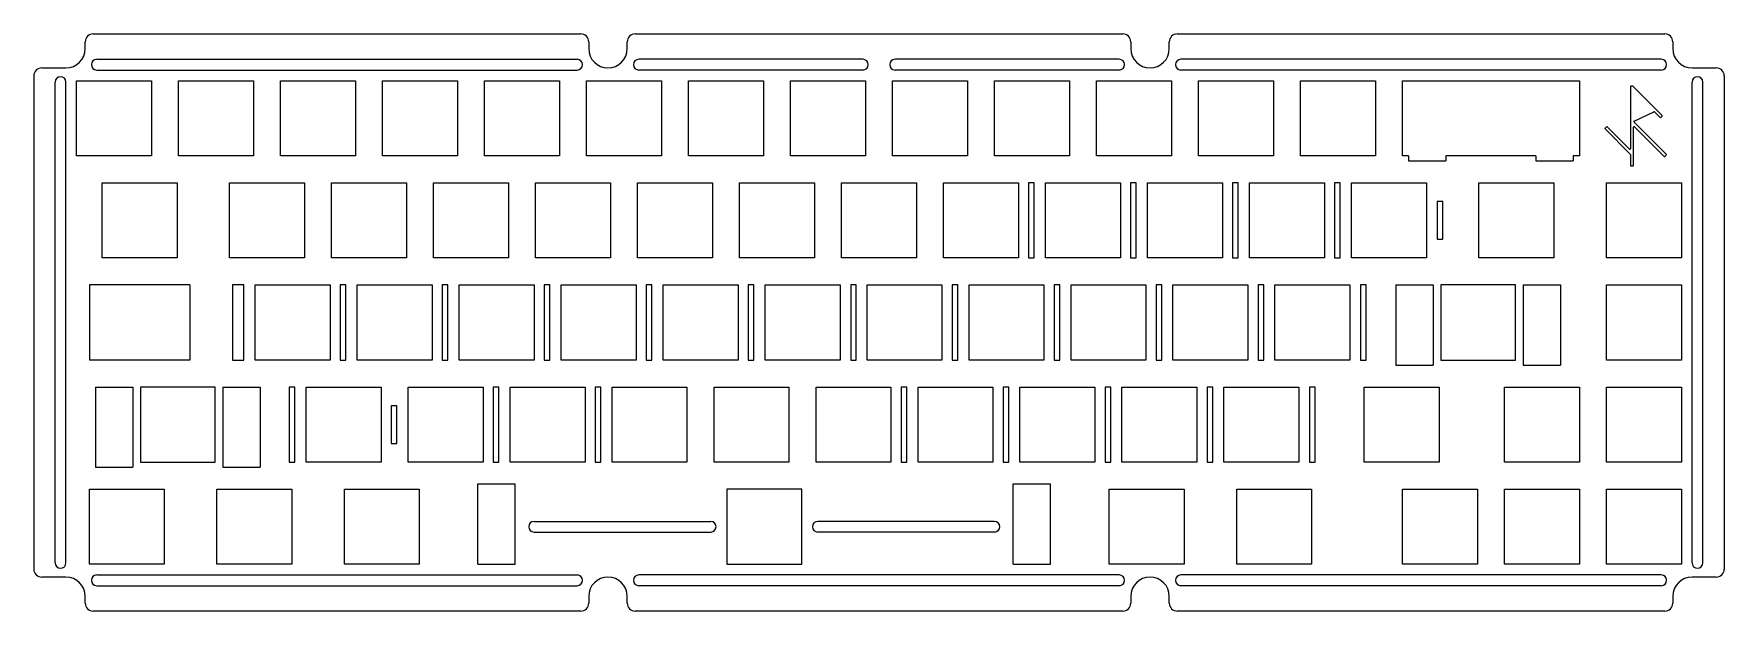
# Model space of a CAD drawing. Header units: millimetres. Extents: x -5 to 310, y -6 to 102.
import ezdxf

# ---------------------------------------------------------------- set-up
doc = ezdxf.new("R2010")
doc.units = ezdxf.units.MM

msp = doc.modelspace()

# ---------------------------------------------------------------- linework, layer by layer
at = {"color": 7, "linetype": 'Continuous', "lineweight": 25}
for p, q in [((5.72, 101.57), (96.77, 101.57)), ((106.97, 101.57), (198.02, 101.57)), ((208.22, 101.57), (299.27, 101.57)), ((4.22, 98.82), (4.22, 100.07)), ((98.27, 100.07), (98.27, 98.82)), ((105.47, 98.82), (105.47, 100.07)), ((199.52, 100.07), (199.52, 98.82)), ((206.72, 98.82), (206.72, 100.07)), ((300.77, 100.07), (300.77, 98.82)), ((-3.88, 95.22), (0.62, 95.22)), ((6.37, 96.82), (96.12, 96.82)), ((6.37, 94.82), (96.12, 94.82)), ((149.49, 96.82), (107.62, 96.82)), ((149.49, 94.82), (107.62, 94.82)), ((197.37, 96.82), (155.49, 96.82)), ((197.37, 94.82), (155.49, 94.82)), ((298.62, 96.82), (208.87, 96.82)), ((298.62, 94.82), (208.87, 94.82)), ((304.37, 95.22), (308.87, 95.22)), ((-5.38, 93.72), (-5.38, 1.72)), ((-1.38, 2.87), (-1.38, 92.57)), ((0.62, 2.87), (0.62, 92.57)), ((2.62, 92.82), (16.62, 92.82)), ((2.62, 78.82), (2.62, 92.82)), ((16.62, 92.82), (16.62, 78.82)), ((21.67, 92.82), (35.67, 92.82)), ((21.67, 78.82), (21.67, 92.82)), ((35.67, 92.82), (35.67, 78.82)), ((40.72, 92.82), (54.72, 92.82)), ((40.72, 78.82), (40.72, 92.82)), ((54.72, 92.82), (54.72, 78.82)), ((59.77, 92.82), (73.77, 92.82)), ((59.77, 78.82), (59.77, 92.82)), ((73.77, 92.82), (73.77, 78.82)), ((78.82, 92.82), (92.82, 92.82)), ((78.82, 78.82), (78.82, 92.82)), ((92.82, 92.82), (92.82, 78.82)), ((97.87, 92.82), (111.87, 92.82)), ((97.87, 78.82), (97.87, 92.82)), ((111.87, 92.82), (111.87, 78.82)), ((116.92, 92.82), (130.92, 92.82)), ((116.92, 78.82), (116.92, 92.82)), ((130.92, 92.82), (130.92, 78.82)), ((135.97, 92.82), (149.97, 92.82)), ((135.97, 78.82), (135.97, 92.82)), ((149.97, 92.82), (149.97, 78.82)), ((155.02, 92.82), (169.02, 92.82)), ((155.02, 78.82), (155.02, 92.82)), ((169.02, 92.82), (169.02, 78.82)), ((174.07, 92.82), (188.07, 92.82)), ((174.07, 78.82), (174.07, 92.82)), ((188.07, 92.82), (188.07, 78.82)), ((193.12, 92.82), (207.12, 92.82)), ((193.12, 78.82), (193.12, 92.82)), ((207.12, 92.82), (207.12, 78.82)), ((212.17, 92.82), (226.17, 92.82)), ((212.17, 78.82), (212.17, 92.82)), ((226.17, 92.82), (226.17, 78.82)), ((231.22, 92.82), (245.22, 92.82)), ((231.22, 78.82), (231.22, 92.82)), ((245.22, 92.82), (245.22, 78.82)), ((250.27, 92.82), (251.39, 92.82)), ((250.27, 78.82), (250.27, 92.82)), ((251.39, 92.82), (258.39, 92.82)), ((251.39, 92.82), (251.39, 92.82)), ((258.39, 92.82), (275.19, 92.82)), ((258.39, 92.82), (258.39, 92.82)), ((275.19, 92.82), (282.19, 92.82)), ((275.19, 92.82), (275.19, 92.82)), ((282.19, 92.82), (283.32, 92.82)), ((282.19, 92.82), (282.19, 92.82)), ((283.32, 92.82), (283.32, 78.82)), ((292.86, 91.68), (292.86, 80.15)), ((293.32, 91.78), (292.96, 91.78)), ((298.78, 86.36), (293.39, 91.75)), ((304.37, 2.87), (304.37, 92.57)), ((306.37, 2.87), (306.37, 92.57)), ((310.37, 93.72), (310.37, 1.72)), ((293.55, 85.29), (297.23, 87.01)), ((297.35, 86.99), (298.38, 85.96)), ((298.52, 85.96), (298.78, 86.22)), ((288.39, 84.24), (288.12, 83.97)), ((288.12, 83.83), (292.83, 79.12)), ((292.69, 80.08), (288.53, 84.24)), ((293.4, 77.03), (293.4, 84.18)), ((299.56, 79.1), (293.52, 85.13)), ((293.58, 84.26), (299.15, 78.68)), ((292.86, 79.04), (292.86, 77.03)), ((299.29, 78.68), (299.56, 78.96)), ((16.62, 78.82), (2.62, 78.82)), ((35.67, 78.82), (21.67, 78.82)), ((54.72, 78.82), (40.72, 78.82)), ((73.77, 78.82), (59.77, 78.82)), ((92.82, 78.82), (78.82, 78.82)), ((111.87, 78.82), (97.87, 78.82)), ((130.92, 78.82), (116.92, 78.82)), ((149.97, 78.82), (135.97, 78.82)), ((169.02, 78.82), (155.02, 78.82)), ((188.07, 78.82), (174.07, 78.82)), ((207.12, 78.82), (193.12, 78.82)), ((226.17, 78.82), (212.17, 78.82)), ((245.22, 78.82), (231.22, 78.82)), ((251.39, 78.82), (250.27, 78.82)), ((251.39, 78.82), (251.39, 77.85)), ((251.39, 77.85), (258.39, 77.85)), ((258.39, 78.82), (258.39, 77.85)), ((275.19, 78.82), (258.39, 78.82)), ((275.19, 78.82), (275.19, 77.85)), ((275.19, 77.85), (282.19, 77.85)), ((282.19, 78.82), (282.19, 77.85)), ((283.32, 78.82), (282.19, 78.82)), ((292.96, 76.93), (293.3, 76.93)), ((7.38, 73.77), (21.38, 73.77)), ((7.38, 59.77), (7.38, 73.77)), ((21.38, 73.77), (21.38, 59.77)), ((31.19, 73.77), (45.19, 73.77)), ((31.19, 59.77), (31.19, 73.77)), ((45.19, 73.77), (45.19, 59.77)), ((50.24, 73.77), (64.24, 73.77)), ((50.24, 59.77), (50.24, 73.77)), ((64.24, 73.77), (64.24, 59.77)), ((69.29, 73.77), (83.29, 73.77)), ((69.29, 59.77), (69.29, 73.77)), ((83.29, 73.77), (83.29, 59.77)), ((88.34, 73.77), (102.34, 73.77)), ((88.34, 59.77), (88.34, 73.77)), ((102.34, 73.77), (102.34, 59.77)), ((107.39, 73.77), (121.39, 73.77)), ((107.39, 59.77), (107.39, 73.77)), ((121.39, 73.77), (121.39, 59.77)), ((126.44, 73.77), (140.44, 73.77)), ((126.44, 59.77), (126.44, 73.77)), ((140.44, 73.77), (140.44, 59.77)), ((145.5, 73.77), (159.49, 73.77)), ((145.5, 59.77), (145.5, 73.77)), ((159.49, 73.77), (159.49, 59.77)), ((164.54, 73.77), (178.54, 73.77)), ((164.54, 59.77), (164.54, 73.77)), ((178.54, 73.77), (178.54, 59.77)), ((181.49, 73.77), (180.44, 73.77)), ((180.44, 73.77), (180.44, 59.77)), ((181.49, 59.77), (181.49, 73.77)), ((183.59, 73.77), (197.59, 73.77)), ((183.59, 59.77), (183.59, 73.77)), ((197.59, 73.77), (197.59, 59.77)), ((200.54, 73.77), (199.49, 73.77)), ((199.49, 73.77), (199.49, 59.77)), ((200.54, 59.77), (200.54, 73.77)), ((202.65, 73.77), (216.64, 73.77)), ((202.65, 59.77), (202.65, 73.77)), ((216.64, 73.77), (216.64, 59.77)), ((219.59, 73.77), (218.54, 73.77)), ((218.54, 73.77), (218.54, 59.77)), ((219.59, 59.77), (219.59, 73.77)), ((221.69, 73.77), (235.69, 73.77)), ((221.69, 59.77), (221.69, 73.77)), ((235.69, 73.77), (235.69, 59.77)), ((238.64, 73.77), (237.59, 73.77)), ((237.59, 73.77), (237.59, 59.77)), ((238.64, 59.77), (238.64, 73.77)), ((240.75, 73.77), (254.74, 73.77)), ((240.75, 59.77), (240.75, 73.77)), ((254.74, 73.77), (254.74, 59.77)), ((264.56, 73.77), (278.56, 73.77)), ((264.56, 59.77), (264.56, 73.77)), ((278.56, 73.77), (278.56, 59.77)), ((288.37, 73.77), (302.37, 73.77)), ((288.37, 59.77), (288.37, 73.77)), ((302.37, 73.77), (302.37, 59.77)), ((256.74, 70.27), (256.74, 63.27)), ((257.8, 70.27), (256.74, 70.27)), ((257.8, 63.27), (257.8, 70.27)), ((256.74, 63.27), (257.8, 63.27)), ((21.38, 59.77), (7.38, 59.77)), ((45.19, 59.77), (31.19, 59.77)), ((64.24, 59.77), (50.24, 59.77)), ((83.29, 59.77), (69.29, 59.77)), ((102.34, 59.77), (88.34, 59.77)), ((121.39, 59.77), (107.39, 59.77)), ((140.44, 59.77), (126.44, 59.77)), ((159.49, 59.77), (145.5, 59.77)), ((178.54, 59.77), (164.54, 59.77)), ((180.44, 59.77), (181.49, 59.77)), ((197.59, 59.77), (183.59, 59.77)), ((199.49, 59.77), (200.54, 59.77)), ((216.64, 59.77), (202.65, 59.77)), ((218.54, 59.77), (219.59, 59.77)), ((235.69, 59.77), (221.69, 59.77)), ((237.59, 59.77), (238.64, 59.77)), ((254.74, 59.77), (240.75, 59.77)), ((278.56, 59.77), (264.56, 59.77)), ((302.37, 59.77), (288.37, 59.77)), ((23.76, 54.72), (5, 54.72)), ((5, 54.72), (5, 40.72)), ((23.76, 54.72), (23.76, 40.72)), ((33.85, 54.72), (31.75, 54.72)), ((31.75, 54.72), (31.75, 40.72)), ((33.85, 40.72), (33.85, 54.72)), ((35.96, 54.72), (49.96, 54.72)), ((35.96, 40.72), (35.96, 54.72)), ((49.96, 54.72), (49.96, 40.72)), ((52.9, 54.72), (51.85, 54.72)), ((51.85, 54.72), (51.85, 40.72)), ((52.9, 40.72), (52.9, 54.72)), ((55.01, 54.72), (69.01, 54.72)), ((55.01, 40.72), (55.01, 54.72)), ((69.01, 54.72), (69.01, 40.72)), ((71.95, 54.72), (70.9, 54.72)), ((70.9, 54.72), (70.9, 40.72)), ((71.95, 40.72), (71.95, 54.72)), ((74.06, 54.72), (88.06, 54.72)), ((74.06, 40.72), (74.06, 54.72)), ((88.06, 54.72), (88.06, 40.72)), ((91, 54.72), (89.95, 54.72)), ((89.95, 54.72), (89.95, 40.72)), ((91, 40.72), (91, 54.72)), ((93.11, 54.72), (107.11, 54.72)), ((93.11, 40.72), (93.11, 54.72)), ((107.11, 54.72), (107.11, 40.72)), ((109, 54.72), (109, 40.72)), ((110.05, 54.72), (109, 54.72)), ((110.05, 40.72), (110.05, 54.72)), ((112.16, 54.72), (126.16, 54.72)), ((112.16, 40.72), (112.16, 54.72)), ((126.16, 54.72), (126.16, 40.72)), ((129.1, 54.72), (128.05, 54.72)), ((128.05, 54.72), (128.05, 40.72)), ((129.1, 40.72), (129.1, 54.72)), ((131.21, 54.72), (145.21, 54.72)), ((131.21, 40.72), (131.21, 54.72)), ((145.21, 54.72), (145.21, 40.72)), ((148.26, 54.72), (147.21, 54.72)), ((147.21, 54.72), (147.21, 40.72)), ((148.26, 40.72), (148.26, 54.72)), ((150.26, 54.72), (164.26, 54.72)), ((150.26, 40.72), (150.26, 54.72)), ((164.26, 54.72), (164.26, 40.72)), ((167.2, 54.72), (166.15, 54.72)), ((166.15, 54.72), (166.15, 40.72)), ((167.2, 40.72), (167.2, 54.72)), ((169.31, 54.72), (183.31, 54.72)), ((169.31, 40.72), (169.31, 54.72)), ((183.31, 54.72), (183.31, 40.72)), ((186.25, 54.72), (185.2, 54.72)), ((185.2, 54.72), (185.2, 40.72)), ((186.25, 40.72), (186.25, 54.72)), ((188.36, 54.72), (202.36, 54.72)), ((188.36, 40.72), (188.36, 54.72)), ((202.36, 54.72), (202.36, 40.72)), ((205.3, 54.72), (204.25, 54.72)), ((204.25, 54.72), (204.25, 40.72)), ((205.3, 40.72), (205.3, 54.72)), ((207.41, 54.72), (221.41, 54.72)), ((207.41, 40.72), (207.41, 54.72)), ((221.41, 54.72), (221.41, 40.72)), ((224.35, 54.72), (223.3, 54.72)), ((223.3, 54.72), (223.3, 40.72)), ((224.35, 40.72), (224.35, 54.72)), ((226.46, 54.72), (240.46, 54.72)), ((226.46, 40.72), (226.46, 54.72)), ((240.46, 54.72), (240.46, 40.72)), ((243.51, 54.72), (242.46, 54.72)), ((242.46, 54.72), (242.46, 40.72)), ((243.51, 40.72), (243.51, 54.72)), ((249.01, 54.72), (256.01, 54.72)), ((249.01, 54.72), (249.01, 39.75)), ((256.01, 54.72), (256.01, 39.75)), ((271.41, 54.72), (257.41, 54.72)), ((257.41, 54.72), (257.41, 40.72)), ((271.41, 40.72), (271.41, 54.72)), ((272.81, 54.72), (279.81, 54.72)), ((272.81, 54.72), (272.81, 39.75)), ((279.81, 54.72), (279.81, 39.75)), ((288.37, 54.72), (302.37, 54.72)), ((288.37, 40.72), (288.37, 54.72)), ((302.37, 54.72), (302.37, 40.72)), ((23.76, 40.72), (5, 40.72)), ((31.75, 40.72), (33.85, 40.72)), ((49.96, 40.72), (35.96, 40.72)), ((51.85, 40.72), (52.9, 40.72)), ((69.01, 40.72), (55.01, 40.72)), ((70.9, 40.72), (71.95, 40.72)), ((88.06, 40.72), (74.06, 40.72)), ((89.95, 40.72), (91, 40.72)), ((107.11, 40.72), (93.11, 40.72)), ((109, 40.72), (110.05, 40.72)), ((126.16, 40.72), (112.16, 40.72)), ((128.05, 40.72), (129.1, 40.72)), ((145.21, 40.72), (131.21, 40.72)), ((147.21, 40.72), (148.26, 40.72)), ((164.26, 40.72), (150.26, 40.72)), ((166.15, 40.72), (167.2, 40.72)), ((183.31, 40.72), (169.31, 40.72)), ((185.2, 40.72), (186.25, 40.72)), ((202.36, 40.72), (188.36, 40.72)), ((204.25, 40.72), (205.3, 40.72)), ((221.41, 40.72), (207.41, 40.72)), ((223.3, 40.72), (224.35, 40.72)), ((240.46, 40.72), (226.46, 40.72)), ((242.46, 40.72), (243.51, 40.72)), ((249.01, 39.75), (256.01, 39.75)), ((257.41, 40.72), (271.41, 40.72)), ((272.81, 39.75), (279.81, 39.75)), ((302.37, 40.72), (288.37, 40.72)), ((6.13, 35.67), (13.12, 35.67)), ((6.13, 35.67), (6.13, 20.7)), ((13.12, 35.67), (13.12, 20.7)), ((28.52, 35.67), (14.53, 35.67)), ((14.53, 35.67), (14.53, 21.67)), ((28.52, 21.67), (28.52, 35.67)), ((29.93, 35.67), (36.92, 35.67)), ((29.93, 35.67), (29.93, 20.7)), ((36.92, 35.67), (36.92, 20.7)), ((43.38, 35.67), (42.32, 35.67)), ((42.32, 35.67), (42.32, 21.67)), ((43.38, 21.67), (43.38, 35.67)), ((45.48, 35.67), (59.48, 35.67)), ((45.48, 21.67), (45.48, 35.67)), ((59.48, 35.67), (59.48, 21.67)), ((64.53, 35.67), (78.53, 35.67)), ((64.53, 21.67), (64.53, 35.67)), ((78.53, 35.67), (78.53, 21.67)), ((81.48, 35.67), (80.42, 35.67)), ((80.42, 35.67), (80.42, 21.67)), ((81.48, 21.67), (81.48, 35.67)), ((83.58, 35.67), (97.58, 35.67)), ((83.58, 21.67), (83.58, 35.67)), ((97.58, 35.67), (97.58, 21.67)), ((100.53, 35.67), (99.47, 35.67)), ((99.47, 35.67), (99.47, 21.67)), ((100.53, 21.67), (100.53, 35.67)), ((102.63, 35.67), (116.63, 35.67)), ((102.63, 21.67), (102.63, 35.67)), ((116.63, 35.67), (116.63, 21.67)), ((121.68, 35.67), (135.68, 35.67)), ((121.68, 21.67), (121.68, 35.67)), ((135.68, 35.67), (135.68, 21.67)), ((140.73, 35.67), (154.73, 35.67)), ((140.73, 21.67), (140.73, 35.67)), ((154.73, 35.67), (154.73, 21.67)), ((157.68, 35.67), (156.62, 35.67)), ((156.62, 35.67), (156.62, 21.67)), ((157.68, 21.67), (157.68, 35.67)), ((159.78, 35.67), (173.78, 35.67)), ((159.78, 21.67), (159.78, 35.67)), ((173.78, 35.67), (173.78, 21.67)), ((176.73, 35.67), (175.67, 35.67)), ((175.67, 35.67), (175.67, 21.67)), ((176.73, 21.67), (176.73, 35.67)), ((178.83, 35.67), (192.83, 35.67)), ((178.83, 21.67), (178.83, 35.67)), ((192.83, 35.67), (192.83, 21.67)), ((195.78, 35.67), (194.72, 35.67)), ((194.72, 35.67), (194.72, 21.67)), ((195.78, 21.67), (195.78, 35.67)), ((197.88, 35.67), (211.88, 35.67)), ((197.88, 21.67), (197.88, 35.67)), ((211.88, 35.67), (211.88, 21.67)), ((214.83, 35.67), (213.77, 35.67)), ((213.77, 35.67), (213.77, 21.67)), ((214.83, 21.67), (214.83, 35.67)), ((216.93, 35.67), (230.93, 35.67)), ((216.93, 21.67), (216.93, 35.67)), ((230.93, 35.67), (230.93, 21.67)), ((233.98, 35.67), (232.93, 35.67)), ((232.93, 35.67), (232.93, 21.67)), ((233.98, 21.67), (233.98, 35.67)), ((243.13, 35.67), (257.12, 35.67)), ((243.13, 21.67), (243.13, 35.67)), ((257.12, 35.67), (257.12, 21.67)), ((269.32, 35.67), (283.32, 35.67)), ((269.32, 21.67), (269.32, 35.67)), ((283.32, 35.67), (283.32, 21.67)), ((288.37, 35.67), (302.37, 35.67)), ((288.37, 21.67), (288.37, 35.67)), ((302.37, 35.67), (302.37, 21.67)), ((61.37, 32.17), (61.37, 25.17)), ((62.43, 32.17), (61.37, 32.17)), ((62.43, 25.17), (62.43, 32.17)), ((61.37, 25.17), (62.43, 25.17)), ((6.13, 20.7), (13.12, 20.7)), ((14.53, 21.67), (28.52, 21.67)), ((29.93, 20.7), (36.92, 20.7)), ((42.32, 21.67), (43.38, 21.67)), ((59.48, 21.67), (45.48, 21.67)), ((78.53, 21.67), (64.53, 21.67)), ((80.42, 21.67), (81.48, 21.67)), ((97.58, 21.67), (83.58, 21.67)), ((99.47, 21.67), (100.53, 21.67)), ((116.63, 21.67), (102.63, 21.67)), ((135.68, 21.67), (121.68, 21.67)), ((154.73, 21.67), (140.73, 21.67)), ((156.62, 21.67), (157.68, 21.67)), ((173.78, 21.67), (159.78, 21.67)), ((175.67, 21.67), (176.73, 21.67)), ((192.83, 21.67), (178.83, 21.67)), ((194.72, 21.67), (195.78, 21.67)), ((211.88, 21.67), (197.88, 21.67)), ((213.77, 21.67), (214.83, 21.67)), ((230.93, 21.67), (216.93, 21.67)), ((232.93, 21.67), (233.98, 21.67)), ((257.12, 21.67), (243.13, 21.67)), ((283.32, 21.67), (269.32, 21.67)), ((302.37, 21.67), (288.37, 21.67)), ((5, 16.62), (19, 16.62)), ((5, 2.62), (5, 16.62)), ((19, 16.62), (19, 2.62)), ((28.81, 16.62), (42.81, 16.62)), ((28.81, 2.62), (28.81, 16.62)), ((42.81, 16.62), (42.81, 2.62)), ((52.63, 16.62), (66.63, 16.62)), ((52.63, 2.62), (52.63, 16.62)), ((66.63, 16.62), (66.63, 2.62)), ((77.56, 17.59), (84.56, 17.59)), ((77.56, 2.62), (77.56, 17.59)), ((84.56, 2.62), (84.56, 17.59)), ((138.06, 16.62), (124.06, 16.62)), ((124.06, 16.62), (124.06, 2.62)), ((138.06, 2.62), (138.06, 16.62)), ((177.56, 17.59), (184.56, 17.59)), ((177.56, 2.62), (177.56, 17.59)), ((184.56, 2.62), (184.56, 17.59)), ((195.5, 16.62), (209.5, 16.62)), ((195.5, 2.62), (195.5, 16.62)), ((209.5, 16.62), (209.5, 2.62)), ((219.31, 16.62), (233.31, 16.62)), ((219.31, 2.62), (219.31, 16.62)), ((233.31, 16.62), (233.31, 2.62)), ((250.27, 16.62), (264.27, 16.62)), ((250.27, 2.62), (250.27, 16.62)), ((264.27, 16.62), (264.27, 2.62)), ((269.32, 16.62), (283.32, 16.62)), ((269.32, 2.62), (269.32, 16.62)), ((283.32, 16.62), (283.32, 2.62)), ((288.37, 16.62), (302.37, 16.62)), ((288.37, 2.62), (288.37, 16.62)), ((302.37, 16.62), (302.37, 2.62)), ((88.06, 10.62), (121.06, 10.62)), ((174.06, 10.62), (141.06, 10.62)), ((88.06, 8.62), (121.06, 8.62)), ((174.06, 8.62), (141.06, 8.62)), ((0.62, 0.22), (-3.88, 0.22)), ((19, 2.62), (5, 2.62)), ((6.37, 0.62), (96.12, 0.62)), ((42.81, 2.62), (28.81, 2.62)), ((66.63, 2.62), (52.63, 2.62)), ((77.56, 2.62), (84.56, 2.62)), ((197.37, 0.62), (107.62, 0.62)), ((124.06, 2.62), (138.06, 2.62)), ((177.56, 2.62), (184.56, 2.62)), ((209.5, 2.62), (195.5, 2.62)), ((298.62, 0.62), (208.87, 0.62)), ((233.31, 2.62), (219.31, 2.62)), ((264.27, 2.62), (250.27, 2.62)), ((283.32, 2.62), (269.32, 2.62)), ((302.37, 2.62), (288.37, 2.62)), ((308.87, 0.22), (304.37, 0.22)), ((6.37, -1.38), (96.12, -1.38)), ((197.37, -1.38), (107.62, -1.38)), ((298.62, -1.38), (208.87, -1.38)), ((4.22, -4.63), (4.22, -3.38)), ((96.77, -6.13), (5.72, -6.13)), ((98.27, -3.38), (98.27, -4.63)), ((105.47, -4.63), (105.47, -3.38)), ((198.02, -6.13), (106.97, -6.13)), ((199.52, -3.38), (199.52, -4.63)), ((206.72, -4.63), (206.72, -3.38)), ((299.27, -6.13), (208.22, -6.13)), ((300.77, -3.38), (300.77, -4.63))]:
    msp.add_line(p, q, dxfattribs=at)
for centre, radius, start, end in [((5.72, 100.07), 1.5, 90, 180), ((96.77, 100.07), 1.5, 0, 90), ((106.97, 100.07), 1.5, 90, 180), ((198.02, 100.07), 1.5, 0, 90), ((208.22, 100.07), 1.5, 90, 180), ((299.27, 100.07), 1.5, 0, 90), ((0.62, 98.82), 3.6, 270, 0), ((101.87, 98.82), 3.6, 180, 0), ((203.12, 98.82), 3.6, 180, 0), ((304.37, 98.82), 3.6, 180, 270), ((-3.88, 93.72), 1.5, 90, 180), ((6.37, 95.82), 1, 90, 270), ((96.12, 95.82), 1, 270, 90), ((107.62, 95.82), 1, 90, 270), ((149.49, 95.82), 1, 270, 90), ((155.49, 95.82), 1, 90, 270), ((197.37, 95.82), 1, 270, 90), ((208.87, 95.82), 1, 90, 270), ((298.62, 95.82), 1, 270, 90), ((308.87, 93.72), 1.5, 0, 90), ((-0.38, 92.57), 1, 0, 180), ((292.96, 91.68), 0.1, 90, 180), ((293.32, 91.68), 0.1, 45, 90), ((305.37, 92.57), 1, 0, 180), ((293.59, 85.2), 0.1, 115, 225), ((297.28, 86.92), 0.1, 45, 115), ((298.45, 86.03), 0.1, 225, 315), ((298.71, 86.29), 0.1, 315, 45), ((288.19, 83.9), 0.1, 135, 225), ((288.46, 84.17), 0.1, 45, 135), ((293.5, 84.18), 0.1, 45, 180), ((292.76, 80.15), 0.1, 225, 0), ((292.76, 79.04), 0.1, 360, 45), ((299.49, 79.03), 0.1, 315, 45), ((292.96, 77.03), 0.1, 180, 270), ((293.3, 77.03), 0.1, 270, 0), ((299.22, 78.76), 0.1, 225, 315), ((88.06, 9.62), 1, 90, 270), ((121.06, 9.62), 1, 270, 90), ((141.06, 9.62), 1, 90, 270), ((174.06, 9.62), 1, 270, 90), ((-3.88, 1.72), 1.5, 180, 270), ((-0.38, 2.87), 1, 180, 0), ((0.62, -3.38), 3.6, 0, 90), ((6.37, -0.38), 1, 90, 270), ((96.12, -0.38), 1, 270, 90), ((101.87, -3.38), 3.6, 0, 180), ((107.62, -0.38), 1, 90, 270), ((197.37, -0.38), 1, 270, 90), ((203.12, -3.38), 3.6, 0, 180), ((208.87, -0.38), 1, 90, 270), ((298.62, -0.38), 1, 270, 90), ((304.37, -3.38), 3.6, 90, 180), ((305.37, 2.87), 1, 180, 0), ((308.87, 1.72), 1.5, 270, 0), ((5.72, -4.63), 1.5, 180, 270), ((96.77, -4.63), 1.5, 270, 0), ((106.97, -4.63), 1.5, 180, 270), ((198.02, -4.63), 1.5, 270, 0), ((208.22, -4.63), 1.5, 180, 270), ((299.27, -4.63), 1.5, 270, 0)]:
    msp.add_arc(centre, radius, start, end, dxfattribs=at)

doc.saveas('drawing.dxf')
